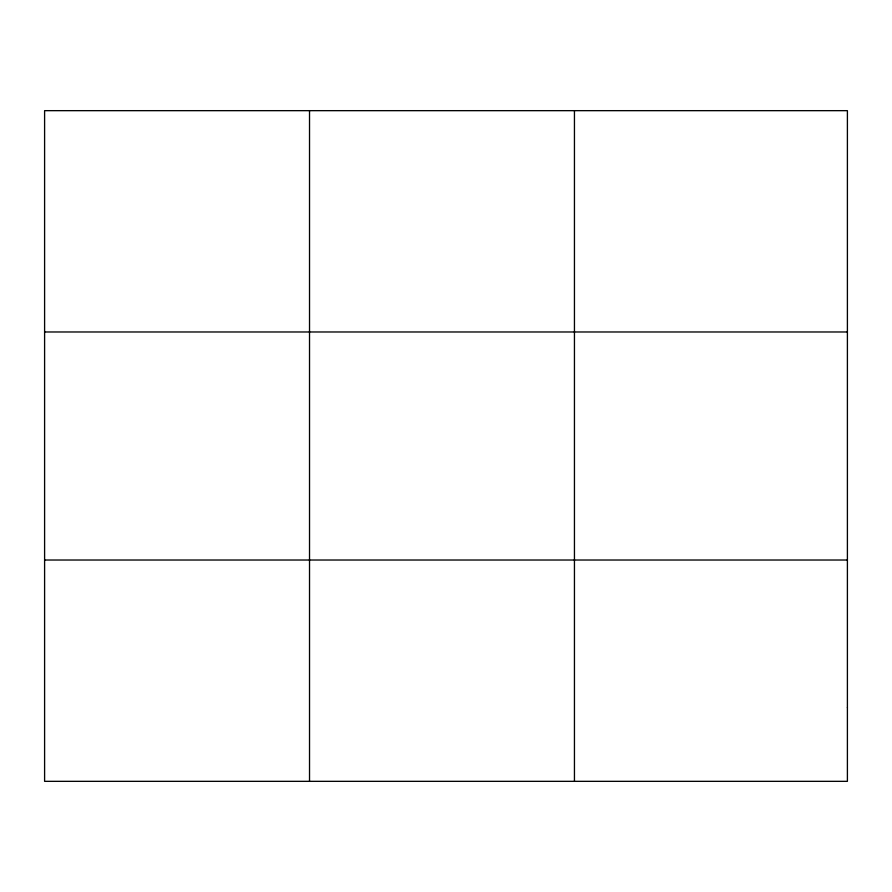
<?xml version="1.0" encoding="UTF-8"?>
<svg xmlns="http://www.w3.org/2000/svg" width="892" height="892" viewBox="0 0 892 892"><rect width="100%" height="100%" fill="white"/><g stroke="black" fill="none" stroke-linecap="round" stroke-linejoin="round"><path stroke-width="1.34" d="M309.524 110.664L309.524 781.336M574.448 110.664L574.448 781.336M44.6 331.98L847.4 331.98M44.6 560.02L847.4 560.02M847.4 707.568L847.4 781.336L44.6 781.336L44.6 110.664L847.4 110.664L847.4 707.568"/></g></svg>
